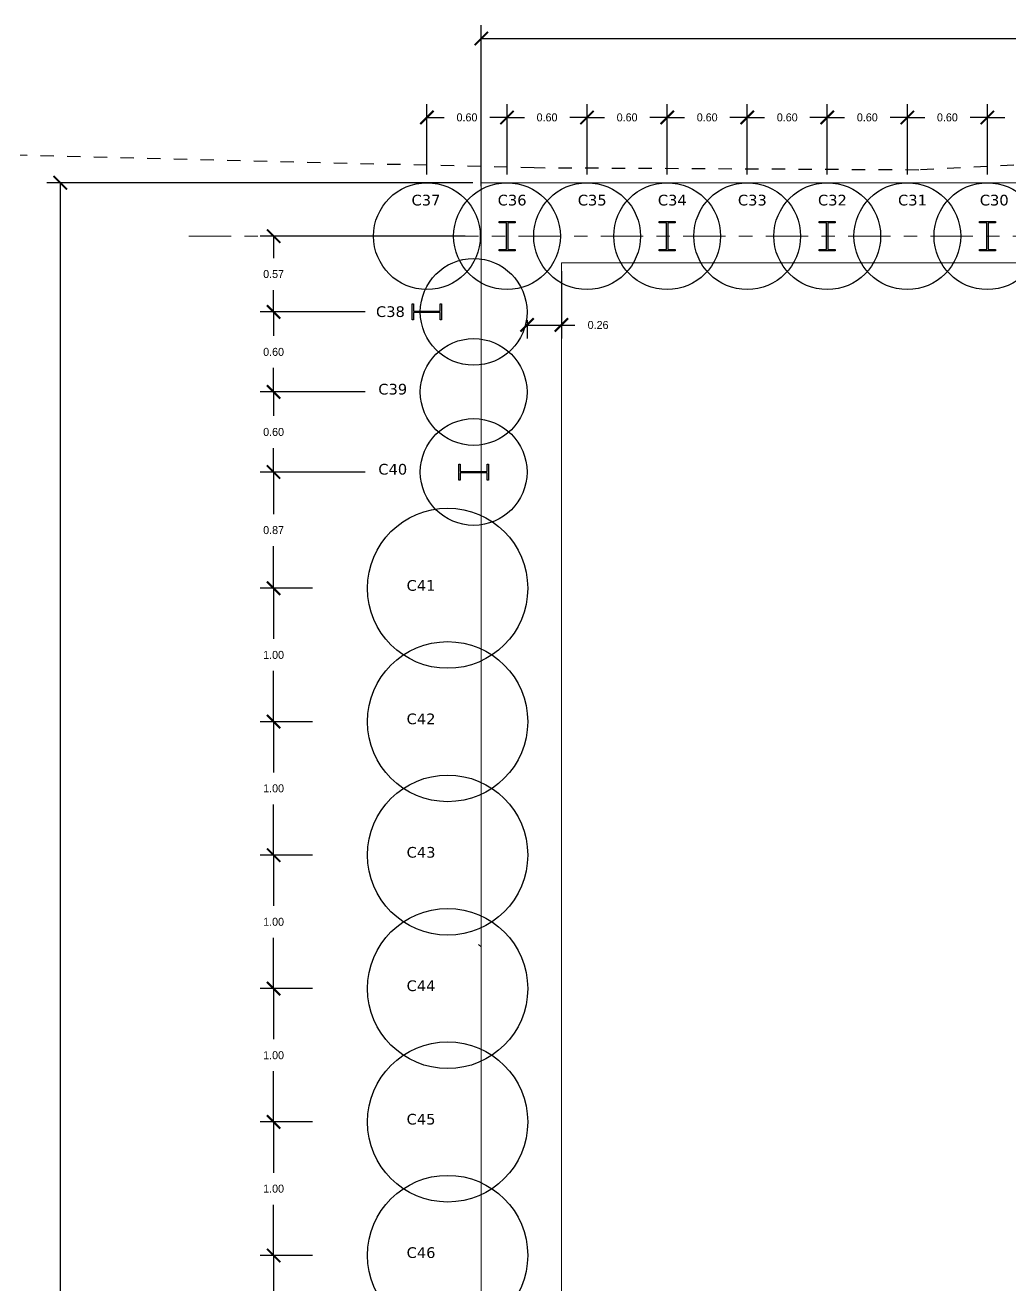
# Model space of a CAD drawing. Header units: millimetres. Extents: x -50 to 161, y 11 to 77.
# Drawn here: x 10.85 to 18.24, y 50.89 to 60.34 of the extents above; entities that cross this region are included whole.
import ezdxf

# ---------------------------------------------------------------- set-up
doc = ezdxf.new("R2010")
doc.units = ezdxf.units.MM
doc.linetypes.add('Centre', pattern=[0.0125, 0.0025, -0.001875, 0.00625, -0.001875])
doc.linetypes.add('IMPORT-AXES _2_', pattern=[50.8, 31.75, -6.35, 6.35, -6.35])
for name, color, linetype, lineweight in [('1-Ligne', 44, 'Continuous', 5), ('1-Site-Limite propriété', 91, 'Centre', 25), ('A-DETL-THIN', 151, 'Continuous', 5)]:
    doc.layers.add(name, color=color, linetype=linetype, lineweight=lineweight)
doc.layers.add('Paroi Soperco', color=7, linetype='Continuous')
doc.dimstyles.get("Standard").update_dxf_attribs({"dimtxt": 0.18, "dimasz": 0.18, "dimexe": 0.18, "dimexo": 0.0625, "dimgap": 0.09, "dimtad": 0, "dimtih": 1, "dimtoh": 1, "dimdec": 4, "dimzin": 0, "dimdsep": 46, "dimtxsty": 'Standard', "dimcen": 0.09, "dimadec": 0, "dimazin": 0, "dimtfac": 1, "dimtdec": 4, "dimtofl": 0, "dimtmove": 0, "dimatfit": 3, "dimfxl": 1, "dimtolj": 1, "dimtzin": 0, "dimarcsym": 0})

# ---------------------------------------------------------------- blocks, each defined once
blk = doc.blocks.new('Family - ___-5017038-DCE - PLAN DE REPERAGE DES FONDATIONS SPECIALES ET PAROIS EXTERIEURES')
at = {"layer": '1-Site-Limite propriété'}
for p, q in [((59.2668, -14.663), (59.5004, -5.181)), ((59.2511, -17.5454), (59.2668, -14.663)), ((59.2884, -18.2587), (59.2511, -17.5454))]:
    blk.add_line(p, q, dxfattribs=at)
blk = doc.blocks.new('Family - ___-5372236-DCE - PLAN DE REPERAGE DES FONDATIONS SPECIALES ET PAROIS EXTERIEURES')
at = {"layer": '1-Site-Limite propriété'}
for p, q in [((59.2668, -14.663), (59.5004, -5.181)), ((59.2511, -17.5454), (59.2668, -14.663)), ((59.2884, -18.2587), (59.2511, -17.5454))]:
    blk.add_line(p, q, dxfattribs=at)
blk = doc.blocks.new('_ArchTick')
at = {"color": 0, "linetype": 'ByBlock', "const_width": 0.15}
blk.add_lwpolyline([(-0.5, -0.5), (0.5, 0.5)], dxfattribs=at)
blk = doc.blocks.new('*D174')
at = {"layer": 'Paroi Soperco', "color": 0, "lineweight": -2, "transparency": 16777216}
for p, q in [((14.2679, 59.1307), (14.2679, 60.3365)), ((35.2579, 59.1307), (35.2579, 60.3365)), ((14.2679, 60.2365), (24.4429, 60.2365)), ((35.2579, 60.2365), (25.0829, 60.2365))]:
    blk.add_line(p, q, dxfattribs=at)
at = {"layer": 'Paroi Soperco', "color": 0, "lineweight": -2, "transparency": 16777216, "xscale": 0.1, "yscale": 0.1, "zscale": 0.1, "rotation": 180}
blk.add_blockref('_ArchTick', (14.2679, 60.2365), dxfattribs=at)
at = {"layer": 'Paroi Soperco', "color": 0, "lineweight": -2, "transparency": 16777216, "xscale": 0.1, "yscale": 0.1, "zscale": 0.1}
blk.add_blockref('_ArchTick', (35.2579, 60.2365), dxfattribs=at)
at = {"layer": 'Paroi Soperco', "color": 0, "transparency": 16777216, "insert": (24.7629, 60.2365), "char_height": 0.12, "attachment_point": 5}
blk.add_mtext('\\A1;20.99', dxfattribs=at)
blk = doc.blocks.new('*D175')
at = {"layer": 'Paroi Soperco', "color": 0, "lineweight": -2, "transparency": 16777216}
for p, q in [((14.2054, 59.1556), (11.0122, 59.1556)), ((11.1122, 59.1556), (11.1122, 42.0483)), ((11.1122, 24.641), (11.1122, 41.7483)), ((14.2054, 24.641), (11.0122, 24.641))]:
    blk.add_line(p, q, dxfattribs=at)
at = {"layer": 'Paroi Soperco', "color": 0, "lineweight": -2, "transparency": 16777216, "xscale": 0.1, "yscale": 0.1, "zscale": 0.1}
for p, rotation in [((11.1122, 59.1556), 90), ((11.1122, 24.641), 270)]:
    blk.add_blockref('_ArchTick', p, dxfattribs=dict(at, rotation=rotation))
at = {"layer": 'Paroi Soperco', "color": 0, "transparency": 16777216, "insert": (11.1122, 41.8983), "char_height": 0.12, "attachment_point": 5}
blk.add_mtext('\\A1;34.51', dxfattribs=at)
blk = doc.blocks.new('*D282')
at = {"layer": 'Paroi Soperco', "color": 0, "lineweight": -2, "transparency": 16777216}
for p, q in [((18.0604, 59.2181), (18.0604, 59.7454)), ((18.6604, 59.2181), (18.6604, 59.7454)), ((18.0604, 59.6454), (18.1904, 59.6454)), ((18.6604, 59.6454), (18.5304, 59.6454))]:
    blk.add_line(p, q, dxfattribs=at)
at = {"layer": 'Paroi Soperco', "color": 0, "lineweight": -2, "transparency": 16777216, "xscale": 0.1, "yscale": 0.1, "zscale": 0.1, "rotation": 180}
blk.add_blockref('_ArchTick', (18.0604, 59.6454), dxfattribs=at)
at = {"layer": 'Paroi Soperco', "color": 0, "lineweight": -2, "transparency": 16777216, "xscale": 0.1, "yscale": 0.1, "zscale": 0.1}
blk.add_blockref('_ArchTick', (18.6604, 59.6454), dxfattribs=at)
at = {"layer": 'Paroi Soperco', "color": 0, "transparency": 16777216, "insert": (18.3604, 59.6454), "char_height": 0.06, "attachment_point": 5}
blk.add_mtext('\\A1;0.60', dxfattribs=at)
blk = doc.blocks.new('*D283')
at = {"layer": 'Paroi Soperco', "color": 0, "lineweight": -2, "transparency": 16777216}
for p, q in [((17.4604, 59.2181), (17.4604, 59.7454)), ((18.0604, 59.2181), (18.0604, 59.7454)), ((17.4604, 59.6454), (17.5904, 59.6454)), ((18.0604, 59.6454), (17.9304, 59.6454))]:
    blk.add_line(p, q, dxfattribs=at)
at = {"layer": 'Paroi Soperco', "color": 0, "lineweight": -2, "transparency": 16777216, "xscale": 0.1, "yscale": 0.1, "zscale": 0.1, "rotation": 180}
blk.add_blockref('_ArchTick', (17.4604, 59.6454), dxfattribs=at)
at = {"layer": 'Paroi Soperco', "color": 0, "lineweight": -2, "transparency": 16777216, "xscale": 0.1, "yscale": 0.1, "zscale": 0.1}
blk.add_blockref('_ArchTick', (18.0604, 59.6454), dxfattribs=at)
at = {"layer": 'Paroi Soperco', "color": 0, "transparency": 16777216, "insert": (17.7604, 59.6454), "char_height": 0.06, "attachment_point": 5}
blk.add_mtext('\\A1;0.60', dxfattribs=at)
blk = doc.blocks.new('*D284')
at = {"layer": 'Paroi Soperco', "color": 0, "lineweight": -2, "transparency": 16777216}
for p, q in [((16.2604, 59.2181), (16.2604, 59.7454)), ((16.8604, 59.2181), (16.8604, 59.7454)), ((16.2604, 59.6454), (16.3904, 59.6454)), ((16.8604, 59.6454), (16.7304, 59.6454))]:
    blk.add_line(p, q, dxfattribs=at)
at = {"layer": 'Paroi Soperco', "color": 0, "lineweight": -2, "transparency": 16777216, "xscale": 0.1, "yscale": 0.1, "zscale": 0.1, "rotation": 180}
blk.add_blockref('_ArchTick', (16.2604, 59.6454), dxfattribs=at)
at = {"layer": 'Paroi Soperco', "color": 0, "lineweight": -2, "transparency": 16777216, "xscale": 0.1, "yscale": 0.1, "zscale": 0.1}
blk.add_blockref('_ArchTick', (16.8604, 59.6454), dxfattribs=at)
at = {"layer": 'Paroi Soperco', "color": 0, "transparency": 16777216, "insert": (16.5604, 59.6454), "char_height": 0.06, "attachment_point": 5}
blk.add_mtext('\\A1;0.60', dxfattribs=at)
blk = doc.blocks.new('*D285')
at = {"layer": 'Paroi Soperco', "color": 0, "lineweight": -2, "transparency": 16777216}
for p, q in [((15.6604, 59.2181), (15.6604, 59.7454)), ((16.2604, 59.2181), (16.2604, 59.7454)), ((15.6604, 59.6454), (15.7904, 59.6454)), ((16.2604, 59.6454), (16.1304, 59.6454))]:
    blk.add_line(p, q, dxfattribs=at)
at = {"layer": 'Paroi Soperco', "color": 0, "lineweight": -2, "transparency": 16777216, "xscale": 0.1, "yscale": 0.1, "zscale": 0.1, "rotation": 180}
blk.add_blockref('_ArchTick', (15.6604, 59.6454), dxfattribs=at)
at = {"layer": 'Paroi Soperco', "color": 0, "lineweight": -2, "transparency": 16777216, "xscale": 0.1, "yscale": 0.1, "zscale": 0.1}
blk.add_blockref('_ArchTick', (16.2604, 59.6454), dxfattribs=at)
at = {"layer": 'Paroi Soperco', "color": 0, "transparency": 16777216, "insert": (15.9604, 59.6454), "char_height": 0.06, "attachment_point": 5}
blk.add_mtext('\\A1;0.60', dxfattribs=at)
blk = doc.blocks.new('*D286')
at = {"layer": 'Paroi Soperco', "color": 0, "lineweight": -2, "transparency": 16777216}
for p, q in [((16.8604, 59.2181), (16.8604, 59.7454)), ((17.4604, 59.2181), (17.4604, 59.7454)), ((16.8604, 59.6454), (16.9904, 59.6454)), ((17.4604, 59.6454), (17.3304, 59.6454))]:
    blk.add_line(p, q, dxfattribs=at)
at = {"layer": 'Paroi Soperco', "color": 0, "lineweight": -2, "transparency": 16777216, "xscale": 0.1, "yscale": 0.1, "zscale": 0.1, "rotation": 180}
blk.add_blockref('_ArchTick', (16.8604, 59.6454), dxfattribs=at)
at = {"layer": 'Paroi Soperco', "color": 0, "lineweight": -2, "transparency": 16777216, "xscale": 0.1, "yscale": 0.1, "zscale": 0.1}
blk.add_blockref('_ArchTick', (17.4604, 59.6454), dxfattribs=at)
at = {"layer": 'Paroi Soperco', "color": 0, "transparency": 16777216, "insert": (17.1604, 59.6454), "char_height": 0.06, "attachment_point": 5}
blk.add_mtext('\\A1;0.60', dxfattribs=at)
blk = doc.blocks.new('*D287')
at = {"layer": 'Paroi Soperco', "color": 0, "lineweight": -2, "transparency": 16777216}
for p, q in [((16.2604, 59.2181), (16.2604, 59.7454)), ((16.8604, 59.2181), (16.8604, 59.7454)), ((16.2604, 59.6454), (16.3904, 59.6454)), ((16.8604, 59.6454), (16.7304, 59.6454))]:
    blk.add_line(p, q, dxfattribs=at)
at = {"layer": 'Paroi Soperco', "color": 0, "lineweight": -2, "transparency": 16777216, "xscale": 0.1, "yscale": 0.1, "zscale": 0.1, "rotation": 180}
blk.add_blockref('_ArchTick', (16.2604, 59.6454), dxfattribs=at)
at = {"layer": 'Paroi Soperco', "color": 0, "lineweight": -2, "transparency": 16777216, "xscale": 0.1, "yscale": 0.1, "zscale": 0.1}
blk.add_blockref('_ArchTick', (16.8604, 59.6454), dxfattribs=at)
at = {"layer": 'Paroi Soperco', "color": 0, "transparency": 16777216, "insert": (16.5604, 59.6454), "char_height": 0.06, "attachment_point": 5}
blk.add_mtext('\\A1;0.60', dxfattribs=at)
blk = doc.blocks.new('*D288')
at = {"layer": 'Paroi Soperco', "color": 0, "lineweight": -2, "transparency": 16777216}
for p, q in [((15.0604, 59.2181), (15.0604, 59.7454)), ((15.6604, 59.2181), (15.6604, 59.7454)), ((15.0604, 59.6454), (15.1904, 59.6454)), ((15.6604, 59.6454), (15.5304, 59.6454))]:
    blk.add_line(p, q, dxfattribs=at)
at = {"layer": 'Paroi Soperco', "color": 0, "lineweight": -2, "transparency": 16777216, "xscale": 0.1, "yscale": 0.1, "zscale": 0.1, "rotation": 180}
blk.add_blockref('_ArchTick', (15.0604, 59.6454), dxfattribs=at)
at = {"layer": 'Paroi Soperco', "color": 0, "lineweight": -2, "transparency": 16777216, "xscale": 0.1, "yscale": 0.1, "zscale": 0.1}
blk.add_blockref('_ArchTick', (15.6604, 59.6454), dxfattribs=at)
at = {"layer": 'Paroi Soperco', "color": 0, "transparency": 16777216, "insert": (15.3604, 59.6454), "char_height": 0.06, "attachment_point": 5}
blk.add_mtext('\\A1;0.60', dxfattribs=at)
blk = doc.blocks.new('*D289')
at = {"layer": 'Paroi Soperco', "color": 0, "lineweight": -2, "transparency": 16777216}
for p, q in [((14.4604, 59.2181), (14.4604, 59.7454)), ((15.0604, 59.2181), (15.0604, 59.7454)), ((14.4604, 59.6454), (14.5904, 59.6454)), ((15.0604, 59.6454), (14.9304, 59.6454))]:
    blk.add_line(p, q, dxfattribs=at)
at = {"layer": 'Paroi Soperco', "color": 0, "lineweight": -2, "transparency": 16777216, "xscale": 0.1, "yscale": 0.1, "zscale": 0.1, "rotation": 180}
blk.add_blockref('_ArchTick', (14.4604, 59.6454), dxfattribs=at)
at = {"layer": 'Paroi Soperco', "color": 0, "lineweight": -2, "transparency": 16777216, "xscale": 0.1, "yscale": 0.1, "zscale": 0.1}
blk.add_blockref('_ArchTick', (15.0604, 59.6454), dxfattribs=at)
at = {"layer": 'Paroi Soperco', "color": 0, "transparency": 16777216, "insert": (14.7604, 59.6454), "char_height": 0.06, "attachment_point": 5}
blk.add_mtext('\\A1;0.60', dxfattribs=at)
blk = doc.blocks.new('*D290')
at = {"layer": 'Paroi Soperco', "color": 0, "lineweight": -2, "transparency": 16777216}
for p, q in [((13.8604, 59.2181), (13.8604, 59.7454)), ((14.4604, 59.2181), (14.4604, 59.7454)), ((13.8604, 59.6454), (13.9904, 59.6454)), ((14.4604, 59.6454), (14.3304, 59.6454))]:
    blk.add_line(p, q, dxfattribs=at)
at = {"layer": 'Paroi Soperco', "color": 0, "lineweight": -2, "transparency": 16777216, "xscale": 0.1, "yscale": 0.1, "zscale": 0.1, "rotation": 180}
blk.add_blockref('_ArchTick', (13.8604, 59.6454), dxfattribs=at)
at = {"layer": 'Paroi Soperco', "color": 0, "lineweight": -2, "transparency": 16777216, "xscale": 0.1, "yscale": 0.1, "zscale": 0.1}
blk.add_blockref('_ArchTick', (14.4604, 59.6454), dxfattribs=at)
at = {"layer": 'Paroi Soperco', "color": 0, "transparency": 16777216, "insert": (14.1604, 59.6454), "char_height": 0.06, "attachment_point": 5}
blk.add_mtext('\\A1;0.60', dxfattribs=at)
blk = doc.blocks.new('*D291')
at = {"layer": 'Paroi Soperco', "color": 0, "lineweight": -2, "transparency": 16777216}
for p, q in [((14.1479, 58.7556), (12.6112, 58.7556)), ((12.7112, 58.7556), (12.7112, 58.5918)), ((12.7112, 58.188), (12.7112, 58.3518)), ((13.3979, 58.188), (12.6112, 58.188))]:
    blk.add_line(p, q, dxfattribs=at)
at = {"layer": 'Paroi Soperco', "color": 0, "lineweight": -2, "transparency": 16777216, "xscale": 0.1, "yscale": 0.1, "zscale": 0.1}
for p, rotation in [((12.7112, 58.7556), 90), ((12.7112, 58.188), 270)]:
    blk.add_blockref('_ArchTick', p, dxfattribs=dict(at, rotation=rotation))
at = {"layer": 'Paroi Soperco', "color": 0, "transparency": 16777216, "insert": (12.7112, 58.4718), "char_height": 0.06, "attachment_point": 5}
blk.add_mtext('\\A1;0.57', dxfattribs=at)
blk = doc.blocks.new('*D292')
at = {"layer": 'Paroi Soperco', "color": 0, "lineweight": -2, "transparency": 16777216}
for p, q in [((13.3979, 58.188), (12.6112, 58.188)), ((12.7112, 58.188), (12.7112, 58.008)), ((12.7112, 57.588), (12.7112, 57.768)), ((13.3979, 57.588), (12.6112, 57.588))]:
    blk.add_line(p, q, dxfattribs=at)
at = {"layer": 'Paroi Soperco', "color": 0, "lineweight": -2, "transparency": 16777216, "xscale": 0.1, "yscale": 0.1, "zscale": 0.1}
for p, rotation in [((12.7112, 58.188), 90), ((12.7112, 57.588), 270)]:
    blk.add_blockref('_ArchTick', p, dxfattribs=dict(at, rotation=rotation))
at = {"layer": 'Paroi Soperco', "color": 0, "transparency": 16777216, "insert": (12.7112, 57.888), "char_height": 0.06, "attachment_point": 5}
blk.add_mtext('\\A1;0.60', dxfattribs=at)
blk = doc.blocks.new('*D293')
at = {"layer": 'Paroi Soperco', "color": 0, "lineweight": -2, "transparency": 16777216}
for p, q in [((13.3979, 57.588), (12.6112, 57.588)), ((12.7112, 57.588), (12.7112, 57.408)), ((12.7112, 56.988), (12.7112, 57.168)), ((13.3979, 56.988), (12.6112, 56.988))]:
    blk.add_line(p, q, dxfattribs=at)
at = {"layer": 'Paroi Soperco', "color": 0, "lineweight": -2, "transparency": 16777216, "xscale": 0.1, "yscale": 0.1, "zscale": 0.1}
for p, rotation in [((12.7112, 57.588), 90), ((12.7112, 56.988), 270)]:
    blk.add_blockref('_ArchTick', p, dxfattribs=dict(at, rotation=rotation))
at = {"layer": 'Paroi Soperco', "color": 0, "transparency": 16777216, "insert": (12.7112, 57.288), "char_height": 0.06, "attachment_point": 5}
blk.add_mtext('\\A1;0.60', dxfattribs=at)
blk = doc.blocks.new('*D294')
at = {"layer": 'Paroi Soperco', "color": 0, "lineweight": -2, "transparency": 16777216}
for p, q in [((13.3979, 56.988), (12.6112, 56.988)), ((12.7112, 56.988), (12.7112, 56.6725)), ((12.7112, 56.117), (12.7112, 56.4325)), ((13.0027, 56.117), (12.6112, 56.117))]:
    blk.add_line(p, q, dxfattribs=at)
at = {"layer": 'Paroi Soperco', "color": 0, "lineweight": -2, "transparency": 16777216, "xscale": 0.1, "yscale": 0.1, "zscale": 0.1}
for p, rotation in [((12.7112, 56.988), 90), ((12.7112, 56.117), 270)]:
    blk.add_blockref('_ArchTick', p, dxfattribs=dict(at, rotation=rotation))
at = {"layer": 'Paroi Soperco', "color": 0, "transparency": 16777216, "insert": (12.7112, 56.5525), "char_height": 0.06, "attachment_point": 5}
blk.add_mtext('\\A1;0.87', dxfattribs=at)
blk = doc.blocks.new('*D295')
at = {"layer": 'Paroi Soperco', "color": 0, "lineweight": -2, "transparency": 16777216}
for p, q in [((13.0027, 56.117), (12.6112, 56.117)), ((12.7112, 56.117), (12.7112, 55.737)), ((12.7112, 55.117), (12.7112, 55.497)), ((13.0027, 55.117), (12.6112, 55.117))]:
    blk.add_line(p, q, dxfattribs=at)
at = {"layer": 'Paroi Soperco', "color": 0, "lineweight": -2, "transparency": 16777216, "xscale": 0.1, "yscale": 0.1, "zscale": 0.1}
for p, rotation in [((12.7112, 56.117), 90), ((12.7112, 55.117), 270)]:
    blk.add_blockref('_ArchTick', p, dxfattribs=dict(at, rotation=rotation))
at = {"layer": 'Paroi Soperco', "color": 0, "transparency": 16777216, "insert": (12.7112, 55.617), "char_height": 0.06, "attachment_point": 5}
blk.add_mtext('\\A1;1.00', dxfattribs=at)
blk = doc.blocks.new('*D296')
at = {"layer": 'Paroi Soperco', "color": 0, "lineweight": -2, "transparency": 16777216}
for p, q in [((13.0027, 55.117), (12.6112, 55.117)), ((12.7112, 55.117), (12.7112, 54.737)), ((12.7112, 54.117), (12.7112, 54.497)), ((13.0027, 54.117), (12.6112, 54.117))]:
    blk.add_line(p, q, dxfattribs=at)
at = {"layer": 'Paroi Soperco', "color": 0, "lineweight": -2, "transparency": 16777216, "xscale": 0.1, "yscale": 0.1, "zscale": 0.1}
for p, rotation in [((12.7112, 55.117), 90), ((12.7112, 54.117), 270)]:
    blk.add_blockref('_ArchTick', p, dxfattribs=dict(at, rotation=rotation))
at = {"layer": 'Paroi Soperco', "color": 0, "transparency": 16777216, "insert": (12.7112, 54.617), "char_height": 0.06, "attachment_point": 5}
blk.add_mtext('\\A1;1.00', dxfattribs=at)
blk = doc.blocks.new('*D297')
at = {"layer": 'Paroi Soperco', "color": 0, "lineweight": -2, "transparency": 16777216}
for p, q in [((13.0027, 54.117), (12.6112, 54.117)), ((12.7112, 54.117), (12.7112, 53.737)), ((12.7112, 53.117), (12.7112, 53.497)), ((13.0027, 53.117), (12.6112, 53.117))]:
    blk.add_line(p, q, dxfattribs=at)
at = {"layer": 'Paroi Soperco', "color": 0, "lineweight": -2, "transparency": 16777216, "xscale": 0.1, "yscale": 0.1, "zscale": 0.1}
for p, rotation in [((12.7112, 54.117), 90), ((12.7112, 53.117), 270)]:
    blk.add_blockref('_ArchTick', p, dxfattribs=dict(at, rotation=rotation))
at = {"layer": 'Paroi Soperco', "color": 0, "transparency": 16777216, "insert": (12.7112, 53.617), "char_height": 0.06, "attachment_point": 5}
blk.add_mtext('\\A1;1.00', dxfattribs=at)
blk = doc.blocks.new('*D298')
at = {"layer": 'Paroi Soperco', "color": 0, "lineweight": -2, "transparency": 16777216}
for p, q in [((13.0027, 53.117), (12.6112, 53.117)), ((12.7112, 53.117), (12.7112, 52.737)), ((12.7112, 52.117), (12.7112, 52.497)), ((13.0027, 52.117), (12.6112, 52.117))]:
    blk.add_line(p, q, dxfattribs=at)
at = {"layer": 'Paroi Soperco', "color": 0, "lineweight": -2, "transparency": 16777216, "xscale": 0.1, "yscale": 0.1, "zscale": 0.1}
for p, rotation in [((12.7112, 53.117), 90), ((12.7112, 52.117), 270)]:
    blk.add_blockref('_ArchTick', p, dxfattribs=dict(at, rotation=rotation))
at = {"layer": 'Paroi Soperco', "color": 0, "transparency": 16777216, "insert": (12.7112, 52.617), "char_height": 0.06, "attachment_point": 5}
blk.add_mtext('\\A1;1.00', dxfattribs=at)
blk = doc.blocks.new('*D299')
at = {"layer": 'Paroi Soperco', "color": 0, "lineweight": -2, "transparency": 16777216}
for p, q in [((13.0027, 52.117), (12.6112, 52.117)), ((12.7112, 52.117), (12.7112, 51.737)), ((12.7112, 51.117), (12.7112, 51.497)), ((13.0027, 51.117), (12.6112, 51.117))]:
    blk.add_line(p, q, dxfattribs=at)
at = {"layer": 'Paroi Soperco', "color": 0, "lineweight": -2, "transparency": 16777216, "xscale": 0.1, "yscale": 0.1, "zscale": 0.1}
for p, rotation in [((12.7112, 52.117), 90), ((12.7112, 51.117), 270)]:
    blk.add_blockref('_ArchTick', p, dxfattribs=dict(at, rotation=rotation))
at = {"layer": 'Paroi Soperco', "color": 0, "transparency": 16777216, "insert": (12.7112, 51.617), "char_height": 0.06, "attachment_point": 5}
blk.add_mtext('\\A1;1.00', dxfattribs=at)
blk = doc.blocks.new('*D300')
at = {"layer": 'Paroi Soperco', "color": 0, "lineweight": -2, "transparency": 16777216}
for p, q in [((13.0027, 51.117), (12.6112, 51.117)), ((12.7112, 51.117), (12.7112, 50.737)), ((12.7112, 50.117), (12.7112, 50.497)), ((13.0027, 50.117), (12.6112, 50.117))]:
    blk.add_line(p, q, dxfattribs=at)
at = {"layer": 'Paroi Soperco', "color": 0, "lineweight": -2, "transparency": 16777216, "xscale": 0.1, "yscale": 0.1, "zscale": 0.1}
for p, rotation in [((12.7112, 51.117), 90), ((12.7112, 50.117), 270)]:
    blk.add_blockref('_ArchTick', p, dxfattribs=dict(at, rotation=rotation))
at = {"layer": 'Paroi Soperco', "color": 0, "transparency": 16777216, "insert": (12.7112, 50.617), "char_height": 0.06, "attachment_point": 5}
blk.add_mtext('\\A1;1.00', dxfattribs=at)
blk = doc.blocks.new('*D337')
at = {"layer": 'Paroi Soperco', "color": 0, "lineweight": -2, "transparency": 16777216}
for p, q in [((14.8679, 58.4931), (14.8679, 57.9897)), ((14.6104, 58.1255), (14.6104, 57.9897)), ((14.6104, 58.0897), (14.8679, 58.0897)), ((14.8679, 58.0897), (14.9679, 58.0897))]:
    blk.add_line(p, q, dxfattribs=at)
at = {"layer": 'Paroi Soperco', "color": 0, "lineweight": -2, "transparency": 16777216, "xscale": 0.1, "yscale": 0.1, "zscale": 0.1, "rotation": 180}
blk.add_blockref('_ArchTick', (14.6104, 58.0897), dxfattribs=at)
at = {"layer": 'Paroi Soperco', "color": 0, "lineweight": -2, "transparency": 16777216, "xscale": 0.1, "yscale": 0.1, "zscale": 0.1}
blk.add_blockref('_ArchTick', (14.8679, 58.0897), dxfattribs=at)
at = {"layer": 'Paroi Soperco', "color": 0, "transparency": 16777216, "insert": (15.1429, 58.0897), "char_height": 0.06, "attachment_point": 5}
blk.add_mtext('\\A1;0.26', dxfattribs=at)

msp = doc.modelspace()

# ---------------------------------------------------------------- linework, layer by layer
at = {"layer": '1-Ligne'}
msp.add_line((14.2679, 53.4301), (14.2479, 53.4464), dxfattribs=at)
at = {"layer": 'A-DETL-THIN'}
for p, q in [((35.2579, 59.1556), (14.2679, 59.1556)), ((14.2679, 59.1556), (14.2679, 25.2413)), ((14.8679, 58.5556), (34.6579, 58.5556)), ((14.8679, 25.2601), (14.8679, 58.5556))]:
    msp.add_line(p, q, dxfattribs=at)
at = {"layer": 'A-DETL-THIN', "color": 30, "linetype": 'IMPORT-AXES _2_', "ltscale": 0.01, "true_color": 0xf26722}
msp.add_line((12.0763, 58.7556), (36.6406, 58.7556), dxfattribs=at)
at = {"layer": 'Paroi Soperco'}
for points in [[(14.4004, 58.8556), (14.4004, 58.8656), (14.5204, 58.8656), (14.5204, 58.8556), (14.4654, 58.8556), (14.4654, 58.6556), (14.5204, 58.6556), (14.5204, 58.6556), (14.5204, 58.6456), (14.4004, 58.6456), (14.4004, 58.6556), (14.4554, 58.6556), (14.4554, 58.8556), (14.4004, 58.8556)], [(15.6004, 58.8556), (15.6004, 58.8656), (15.7204, 58.8656), (15.7204, 58.8556), (15.6654, 58.8556), (15.6654, 58.6556), (15.7204, 58.6556), (15.7204, 58.6556), (15.7204, 58.6456), (15.6004, 58.6456), (15.6004, 58.6556), (15.6554, 58.6556), (15.6554, 58.8556), (15.6004, 58.8556)], [(16.8004, 58.8556), (16.8004, 58.8656), (16.9204, 58.8656), (16.9204, 58.8556), (16.8654, 58.8556), (16.8654, 58.6556), (16.9204, 58.6556), (16.9204, 58.6556), (16.9204, 58.6456), (16.8004, 58.6456), (16.8004, 58.6556), (16.8554, 58.6556), (16.8554, 58.8556), (16.8004, 58.8556)], [(18.0004, 58.8556), (18.0004, 58.8656), (18.1204, 58.8656), (18.1204, 58.8556), (18.0654, 58.8556), (18.0654, 58.6556), (18.1204, 58.6556), (18.1204, 58.6556), (18.1204, 58.6456), (18.0004, 58.6456), (18.0004, 58.6556), (18.0554, 58.6556), (18.0554, 58.8556), (18.0004, 58.8556)], [(13.7604, 58.128), (13.7504, 58.128), (13.7504, 58.248), (13.7604, 58.248), (13.7604, 58.193), (13.9604, 58.193), (13.9604, 58.248), (13.9604, 58.248), (13.9704, 58.248), (13.9704, 58.128), (13.9604, 58.128), (13.9604, 58.183), (13.7604, 58.183), (13.7604, 58.128)], [(14.1104, 56.928), (14.1004, 56.928), (14.1004, 57.048), (14.1104, 57.048), (14.1104, 56.993), (14.3104, 56.993), (14.3104, 57.048), (14.3104, 57.048), (14.3204, 57.048), (14.3204, 56.928), (14.3104, 56.928), (14.3104, 56.983), (14.1104, 56.983), (14.1104, 56.928)]]:
    msp.add_lwpolyline(points, dxfattribs=at)
for centre, radius in [((13.8604, 58.7556), 0.4), ((14.4604, 58.7556), 0.4), ((15.0604, 58.7556), 0.4), ((15.6604, 58.7556), 0.4), ((16.2604, 58.7556), 0.4), ((16.8604, 58.7556), 0.4), ((17.4604, 58.7556), 0.4), ((18.0604, 58.7556), 0.4), ((14.2104, 58.188), 0.4), ((14.2104, 57.588), 0.4), ((14.2104, 56.988), 0.4), ((14.0152, 56.117), 0.6), ((14.0152, 55.117), 0.6), ((14.0152, 54.117), 0.6), ((14.0152, 53.117), 0.6), ((14.0152, 52.117), 0.6), ((14.0152, 51.117), 0.6)]:
    msp.add_circle(centre, radius, dxfattribs=at)

# ---------------------------------------------------------------- block references
at = {"layer": '1-Site-Limite propriété', "rotation": 90.0000000000001}
for name in ['Family - ___-5017038-DCE - PLAN DE REPERAGE DES FONDATIONS SPECIALES ET PAROIS EXTERIEURES', 'Family - ___-5372236-DCE - PLAN DE REPERAGE DES FONDATIONS SPECIALES ET PAROIS EXTERIEURES']:
    msp.add_blockref(name, (0, 0), dxfattribs=at)

# ---------------------------------------------------------------- texts
at = {"layer": 'Paroi Soperco', "char_height": 0.08, "attachment_point": 1}
for s, insert in [('{\\fVerdana|b0|i0|c0|p34;C37}', (13.7448, 59.0657)), ('{\\fVerdana|b0|i0|c0|p34;C36}', (14.3907, 59.0657)), ('{\\fVerdana|b0|i0|c0|p34;C35}', (14.9907, 59.0657)), ('{\\fVerdana|b0|i0|c0|p34;C34}', (15.5907, 59.0657)), ('{\\fVerdana|b0|i0|c0|p34;C33}', (16.1907, 59.0657)), ('{\\fVerdana|b0|i0|c0|p34;C32}', (16.7907, 59.0657)), ('{\\fVerdana|b0|i0|c0|p34;C31}', (17.3907, 59.0657)), ('{\\fVerdana|b0|i0|c0|p34;C30}', (18.0033, 59.0657)), ('{\\fVerdana|b0|i0|c0|p34;C38}', (13.4786, 58.2299)), ('{\\fVerdana|b0|i0|c0|p34;C39}', (13.4959, 57.6489)), ('{\\fVerdana|b0|i0|c0|p34;C40}', (13.4959, 57.0489)), ('{\\fVerdana|b0|i0|c0|p34;C41}', (13.708, 56.178)), ('{\\fVerdana|b0|i0|c0|p34;C42}', (13.708, 55.178)), ('{\\fVerdana|b0|i0|c0|p34;C43}', (13.708, 54.178)), ('{\\fVerdana|b0|i0|c0|p34;C44}', (13.708, 53.178)), ('{\\fVerdana|b0|i0|c0|p34;C45}', (13.708, 52.178)), ('{\\fVerdana|b0|i0|c0|p34;C46}', (13.708, 51.178))]:
    msp.add_mtext_dynamic_manual_height_columns(s, width=0.422374, gutter_width=1, heights=[0], dxfattribs=dict(at, insert=insert))

# ---------------------------------------------------------------- dimensions: what is measured, and where the dimension line sits
at = {"layer": 'Paroi Soperco', "color": 1}
dim = msp.add_aligned_dim(p1=(14.2679, 59.0682), p2=(35.2579, 59.0682), distance=1.1683, dimstyle='Standard', override={"dimtxt": 0.12, "dimasz": 0.1, "dimexe": 0.1, "dimdec": 2, "dimblk1": 'ArchTick', "dimblk2": 'ArchTick', "dimsah": 1}, dxfattribs=at)
dim.commit()
dim.dimension.update_dxf_attribs({"geometry": '*D174', "text_midpoint": (24.7629, 60.2365)})
for base, p1, p2, picture, middle in [((13.8604, 59.6454), (14.4604, 59.1556), (13.8604, 59.1556), '*D290', (14.1604, 59.6454)), ((14.4604, 59.6454), (15.0604, 59.1556), (14.4604, 59.1556), '*D289', (14.7604, 59.6454)), ((15.0604, 59.6454), (15.6604, 59.1556), (15.0604, 59.1556), '*D288', (15.3604, 59.6454)), ((15.6604, 59.6454), (16.2604, 59.1556), (15.6604, 59.1556), '*D285', (15.9604, 59.6454)), ((16.2604, 59.6454), (16.8604, 59.1556), (16.2604, 59.1556), '*D284', (16.5604, 59.6454)), ((16.2604, 59.6454), (16.8604, 59.1556), (16.2604, 59.1556), '*D287', (16.5604, 59.6454)), ((16.8604, 59.6454), (17.4604, 59.1556), (16.8604, 59.1556), '*D286', (17.1604, 59.6454)), ((17.4604, 59.6454), (18.0604, 59.1556), (17.4604, 59.1556), '*D283', (17.7604, 59.6454)), ((18.0604, 59.6454), (18.6604, 59.1556), (18.0604, 59.1556), '*D282', (18.3604, 59.6454)), ((14.8679, 58.0897), (14.6104, 58.188), (14.8679, 58.5556), '*D337', (15.1429, 58.0897))]:
    dim = msp.add_linear_dim(base=base, p1=p1, p2=p2, dimstyle='Standard', override={"dimtxt": 0.06, "dimasz": 0.1, "dimexe": 0.1, "dimdec": 2, "dimblk1": 'ArchTick', "dimblk2": 'ArchTick', "dimsah": 1}, dxfattribs=at)
    dim.commit()
    dim.dimension.update_dxf_attribs({"geometry": picture, "text_midpoint": middle})
for base, p1, p2, angle, override, picture, middle, dimtype in [((11.1122, 24.641), (14.2679, 59.1556), (14.2679, 24.641), 270, {"dimtxt": 0.12, "dimasz": 0.1, "dimexe": 0.1, "dimdec": 2, "dimblk1": 'ArchTick', "dimblk2": 'ArchTick', "dimsah": 1}, '*D175', (11.1122, 41.8983), 161), ((12.7112, 58.188), (14.2104, 58.7556), (13.4604, 58.188), 90, {"dimtxt": 0.06, "dimasz": 0.1, "dimexe": 0.1, "dimdec": 2, "dimblk1": 'ArchTick', "dimblk2": 'ArchTick', "dimsah": 1}, '*D291', (12.7112, 58.4718), 160)]:
    dim = msp.add_linear_dim(base=base, p1=p1, p2=p2, angle=angle, dimstyle='Standard', override=override, dxfattribs=at)
    dim.commit()
    dim.dimension.update_dxf_attribs({"geometry": picture, "text_midpoint": middle, "dimtype": dimtype})
for base, p1, p2, picture, middle in [((12.7112, 57.588), (13.4604, 58.188), (13.4604, 57.588), '*D292', (12.7112, 57.888)), ((12.7112, 56.988), (13.4604, 57.588), (13.4604, 56.988), '*D293', (12.7112, 57.288)), ((12.7112, 56.117), (13.4604, 56.988), (13.0652, 56.117), '*D294', (12.7112, 56.5525)), ((12.7112, 55.117), (13.0652, 56.117), (13.0652, 55.117), '*D295', (12.7112, 55.617)), ((12.7112, 54.117), (13.0652, 55.117), (13.0652, 54.117), '*D296', (12.7112, 54.617)), ((12.7112, 53.117), (13.0652, 54.117), (13.0652, 53.117), '*D297', (12.7112, 53.617)), ((12.7112, 52.117), (13.0652, 53.117), (13.0652, 52.117), '*D298', (12.7112, 52.617)), ((12.7112, 51.117), (13.0652, 52.117), (13.0652, 51.117), '*D299', (12.7112, 51.617)), ((12.7112, 50.117), (13.0652, 51.117), (13.0652, 50.117), '*D300', (12.7112, 50.617))]:
    dim = msp.add_linear_dim(base=base, p1=p1, p2=p2, angle=90, dimstyle='Standard', override={"dimtxt": 0.06, "dimasz": 0.1, "dimexe": 0.1, "dimdec": 2, "dimblk1": 'ArchTick', "dimblk2": 'ArchTick', "dimsah": 1}, dxfattribs=at)
    dim.commit()
    dim.dimension.update_dxf_attribs({"geometry": picture, "text_midpoint": middle})

doc.saveas('drawing.dxf')
